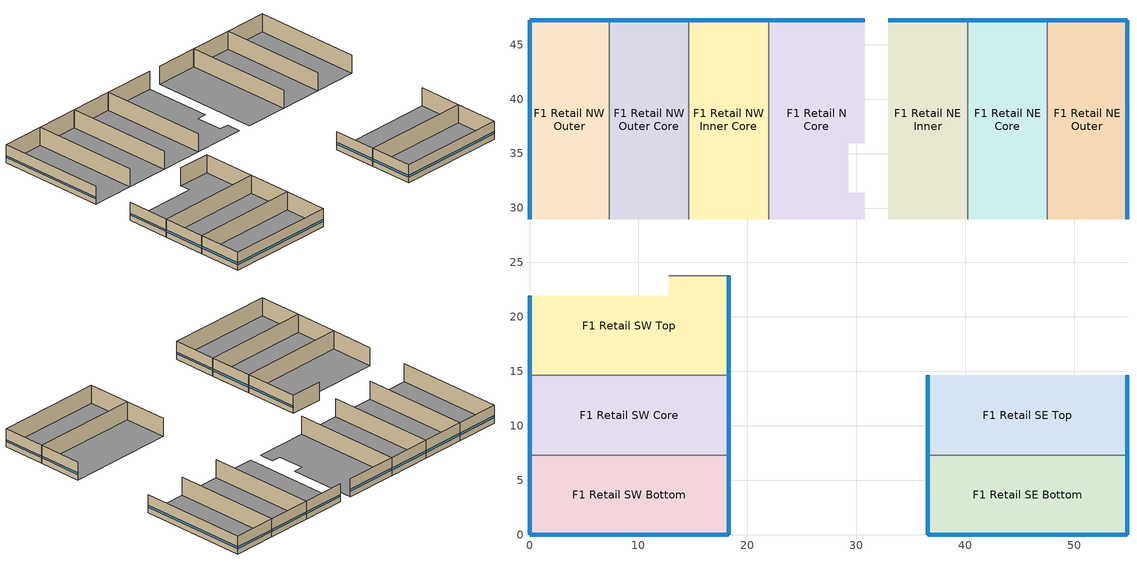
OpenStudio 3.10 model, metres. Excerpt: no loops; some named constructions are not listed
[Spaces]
F1 Retail N Core
 floor adiabatic (OtherFloorU071): 30.78,47.24 30.78,35.97 29.26,35.97 29.26,31.39 30.78,31.39 30.78,28.96 21.95,28.96 21.95,47.24 z0
 wall outside (MetalFrameWallU055): 30.78,47.24 21.95,47.24 z0:3.05
 wall to F1 Retail NW Inner Core (MetalFrameWallInterior): 21.95,47.24 21.95,28.96 z0:3.05
 window (Nonres Fixed Window): 30.76,47.24 21.97,47.24 z0.94:1.25
F1 Retail NW Inner Core
 floor adiabatic (OtherFloorU071): 21.95,47.24 21.95,28.96 14.63,28.96 14.63,47.24 z0
 wall outside (MetalFrameWallU055): 21.95,47.24 14.63,47.24 z0:3.05
 wall to F1 Retail NW Outer Core (MetalFrameWallInterior): 14.63,47.24 14.63,28.96 z0:3.05
 window (Nonres Fixed Window): 21.92,47.24 14.66,47.24 z0.94:1.25
F1 Retail NE Core
 floor adiabatic (OtherFloorU071): 47.55,47.24 47.55,28.96 40.23,28.96 40.23,47.24 z0
 wall outside (MetalFrameWallU055): 47.55,47.24 40.23,47.24 z0:3.05
 wall to F1 Retail NE Inner (MetalFrameWallInterior): 40.23,47.24 40.23,28.96 z0:3.05
 wall to F1 Retail NE Outer (MetalFrameWallInterior): 47.55,28.96 47.55,47.24 z0:3.05
 window (Nonres Fixed Window): 47.52,47.24 40.26,47.24 z0.94:1.25
F1 Retail NE Inner
 floor adiabatic (OtherFloorU071): 40.23,47.24 40.23,28.96 32.92,28.96 32.92,47.24 z0
 wall outside (MetalFrameWallU055): 40.23,47.24 32.92,47.24 z0:3.05
 window (Nonres Fixed Window): 40.21,47.24 32.94,47.24 z0.94:1.25
F1 Retail NE Outer
 floor adiabatic (OtherFloorU071): 54.86,47.24 54.86,28.96 47.55,28.96 47.55,47.24 z0
 wall outside (MetalFrameWallU055): 54.86,28.96 54.86,47.24 47.55,47.24 z0:3.05
 window (Nonres Fixed Window): 54.84,47.24 47.57,47.24 / 54.86,28.98 54.86,47.22 z0.94:1.25
F1 Retail NW Outer Core
 floor adiabatic (OtherFloorU071): 14.63,47.24 14.63,28.96 7.32,28.96 7.32,47.24 z0
 wall outside (MetalFrameWallU055): 14.63,47.24 7.32,47.24 z0:3.05
 wall to F1 Retail NW Outer: 7.32,47.24 7.32,28.96 z0:3.05
 window (Nonres Fixed Window): 14.61,47.24 7.34,47.24 z0.94:1.25
F1 Retail NW Outer
 floor adiabatic (OtherFloorU071): 7.32,47.24 7.32,28.96 0,28.96 0,47.24 z0
 wall outside (MetalFrameWallU055): 7.32,47.24 0,47.24 0,28.96 z0:3.05
 window (Nonres Fixed Window): 0,47.22 0,28.98 / 7.29,47.24 0.03,47.24 z0.94:1.25
F1 Retail SE Bottom
 floor adiabatic (OtherFloorU071): 54.86,7.32 54.86,0 36.58,0 36.58,7.32 z0
 wall outside (MetalFrameWallU055): 36.58,7.32 36.58,0 54.86,0 54.86,7.32 z0:3.05
 wall to F1 Retail SE Top (MetalFrameWallInterior): 54.86,7.32 36.58,7.32 z0:3.05
 window (Nonres Fixed Window): 36.6,0 54.84,0 / 36.58,7.29 36.58,0.03 / 54.86,0.03 54.86,7.29 z0.94:1.25
F1 Retail SE Top
 floor adiabatic (OtherFloorU071): 54.86,14.63 54.86,7.32 36.58,7.32 36.58,14.63 z0
 wall outside (MetalFrameWallU055): 54.86,7.32 54.86,14.63 / 36.58,14.63 36.58,7.32 z0:3.05
 window (Nonres Fixed Window): 54.86,7.34 54.86,14.61 / 36.58,14.61 36.58,7.34 z0.94:1.25
F1 Retail SW Bottom
 floor adiabatic (OtherFloorU071): 18.29,7.32 18.29,0 0,0 0,7.32 z0
 wall outside (MetalFrameWallU055): 0,7.32 0,0 18.29,0 18.29,7.32 z0:3.05
 wall to F1 Retail SW Core (MetalFrameWallInterior): 18.29,7.32 0,7.32 z0:3.05
 window (Nonres Fixed Window): 0,7.29 0,0.03 / 18.29,0.03 18.29,7.29 / 0.03,0 18.26,0 z0.94:1.25
F1 Retail SW Core
 floor adiabatic (OtherFloorU071): 18.29,14.63 18.29,7.32 0,7.32 0,14.63 z0
 wall outside (MetalFrameWallU055): 0,14.63 0,7.32 / 18.29,7.32 18.29,14.63 z0:3.05
 wall to F1 Retail SW Top (MetalFrameWallInterior): 18.29,14.63 0,14.63 z0:3.05
 window (Nonres Fixed Window): 0,14.61 0,7.34 / 18.29,7.34 18.29,14.61 z0.94:1.25
F1 Retail SW Top
 floor adiabatic (OtherFloorU071): 18.29,23.77 18.29,14.63 0,14.63 0,21.95 12.8,21.95 12.8,23.77 z0
 wall outside (MetalFrameWallU055): 18.29,14.63 18.29,23.77 / 0,21.95 0,14.63 z0:3.05
 wall adiabatic (MetalFrameWallInterior): 18.29,23.77 12.8,23.77 z0:3.05
 window (Nonres Fixed Window): 18.29,14.66 18.29,23.75 / 0,21.92 0,14.66 z0.94:1.25
[SizingPeriod:DesignDay] Barometric Pressure {Pa}=100663; Wind Speed {m/s}=0.6; Wind Direction {deg}=260; Rain Indicator=No; Snow Indicator=No; Day of Month=21; Day Type=SummerDesignDay; Daylight Saving Time Indicator=No; Humidity Condition Type=Wetbulb; Dry-Bulb Temperature Range Modifier Type=DefaultMultipliers; Solar Model Indicator=ASHRAETau
Name | Maximum Dry-Bulb Temperature {C} | Daily Dry-Bulb Temperature Range {deltaC} | Month | Wetbulb or DewPoint at Maximum Dry-Bulb {C} | ASHRAE Clear Sky Optical Depth for Beam Irradiance | ASHRAE Clear Sky Optical Depth for Diffuse Irradiance
LOS ANGELES USC  September .4% Condns DB=>MCWB | 36.3 | 9.8 | 9 | 20.1 | 0.369 | 2.465
LOS ANGELES USC  October .4% Condns DB=>MCWB | 35.2 | 9.9 | 10 | 16.8 | 0.38 | 2.397
LOS ANGELES USC  November .4% Condns DB=>MCWB | 31.9 | 10.4 | 11 | 15.4 | 0.325 | 2.558
[Schedule:Day]
OnDay; AllOnHVACAvailDay; BaseSys5 OACtrl Schedule Week 1 Summer; BaseSys5 OACtrl Schedule Week 1 Winter: 1, 0, 1, 2, 0, 1, 3, 0, 1, 4, 0, 1, 5, 0, 1, 6, 0, 1, 7, 0, 1, 8, 0, 1, 9, 0, 1, 10, 0, 1, 11, 0, 1, 12, 0, 1, 13, 0, 1, 14, 0, 1, 15, 0, 1, 16, 0, 1, 17, 0, 1, 18, 0, 1, 19, 0, 1, 20, 0, 1, 21, 0, 1, 22, 0, 1, 23, 0, 1, 24, 0, 1
OffDay: 1, 0, 0, 2, 0, 0, 3, 0, 0, 4, 0, 0, 5, 0, 0, 6, 0, 0, 7, 0, 0, 8, 0, 0, 9, 0, 0, 10, 0, 0, 11, 0, 0, 12, 0, 0, 13, 0, 0, 14, 0, 0, 15, 0, 0, 16, 0, 0, 17, 0, 0, 18, 0, 0, 19, 0, 0, 20, 0, 0, 21, 0, 0, 22, 0, 0, 23, 0, 0, 24, 0, 0
RetailServiceHotWaterSun: 1, 0, 0.07, 2, 0, 0.07, 3, 0, 0.07, 4, 0, 0.06, 5, 0, 0.06, 6, 0, 0.06, 7, 0, 0.07, 8, 0, 0.1, 9, 0, 0.12, 10, 0, 0.14, 11, 0, 0.29, 12, 0, 0.31, 13, 0, 0.36, 14, 0, 0.36, 15, 0, 0.34, 16, 0, 0.35, 17, 0, 0.37, 18, 0, 0.34, 19, 0, 0.25, 20, 0, 0.27, 21, 0, 0.21, 22, 0, 0.16, 23, 0, 0.1, 24, 0, 0.06
RetailServiceHotWaterWD: 1, 0, 0.04, 2, 0, 0.05, 3, 0, 0.05, 4, 0, 0.04, 5, 0, 0.04, 6, 0, 0.04, 7, 0, 0.04, 8, 0, 0.15, 9, 0, 0.23, 10, 0, 0.32, 11, 0, 0.41, 12, 0, 0.57, 13, 0, 0.62, 14, 0, 0.61, 15, 0, 0.5, 16, 0, 0.45, 17, 0, 0.46, 18, 0, 0.47, 19, 0, 0.42, 20, 0, 0.34, 21, 0, 0.33, 22, 0, 0.23, 23, 0, 0.13, 24, 0, 0.08
RetailServiceHotWaterSat: 1, 0, 0.11, 2, 0, 0.1, 3, 0, 0.08, 4, 0, 0.06, 5, 0, 0.06, 6, 0, 0.06, 7, 0, 0.07, 8, 0, 0.2, 9, 0, 0.24, 10, 0, 0.27, 11, 0, 0.42, 12, 0, 0.54, 13, 0, 0.59, 14, 0, 0.6, 15, 0, 0.49, 16, 0, 0.48, 17, 0, 0.47, 18, 0, 0.46, 19, 0, 0.44, 20, 0, 0.36, 21, 0, 0.29, 22, 0, 0.22, 23, 0, 0.16, 24, 0, 0.13
WaterMainCZ09Sep: 1, 0, 18.0556, 2, 0, 18.0556, 3, 0, 18.0556, 4, 0, 18.0556, 5, 0, 18.0556, 6, 0, 18.0556, 7, 0, 18.0556, 8, 0, 18.0556, 9, 0, 18.0556, 10, 0, 18.0556, 11, 0, 18.0556, 12, 0, 18.0556, 13, 0, 18.0556, 14, 0, 18.0556, 15, 0, 18.0556, 16, 0, 18.0556, 17, 0, 18.0556, 18, 0, 18.0556, 19, 0, 18.0556, 20, 0, 18.0556, 21, 0, 18.0556, 22, 0, 18.0556, 23, 0, 18.0556, 24, 0, 18.0556
WaterMainCZ09Oct: 1, 0, 18, 2, 0, 18, 3, 0, 18, 4, 0, 18, 5, 0, 18, 6, 0, 18, 7, 0, 18, 8, 0, 18, 9, 0, 18, 10, 0, 18, 11, 0, 18, 12, 0, 18, 13, 0, 18, 14, 0, 18, 15, 0, 18, 16, 0, 18, 17, 0, 18, 18, 0, 18, 19, 0, 18, 20, 0, 18, 21, 0, 18, 22, 0, 18, 23, 0, 18, 24, 0, 18
WaterMainCZ09Nov: 1, 0, 16.2778, 2, 0, 16.2778, 3, 0, 16.2778, 4, 0, 16.2778, 5, 0, 16.2778, 6, 0, 16.2778, 7, 0, 16.2778, 8, 0, 16.2778, 9, 0, 16.2778, 10, 0, 16.2778, 11, 0, 16.2778, 12, 0, 16.2778, 13, 0, 16.2778, 14, 0, 16.2778, 15, 0, 16.2778, 16, 0, 16.2778, 17, 0, 16.2778, 18, 0, 16.2778, 19, 0, 16.2778, 20, 0, 16.2778, 21, 0, 16.2778, 22, 0, 16.2778, 23, 0, 16.2778, 24, 0, 16.2778
WaterMainCZ09Dec: 1, 0, 14.6111, 2, 0, 14.6111, 3, 0, 14.6111, 4, 0, 14.6111, 5, 0, 14.6111, 6, 0, 14.6111, 7, 0, 14.6111, 8, 0, 14.6111, 9, 0, 14.6111, 10, 0, 14.6111, 11, 0, 14.6111, 12, 0, 14.6111, 13, 0, 14.6111, 14, 0, 14.6111, 15, 0, 14.6111, 16, 0, 14.6111, 17, 0, 14.6111, 18, 0, 14.6111, 19, 0, 14.6111, 20, 0, 14.6111, 21, 0, 14.6111, 22, 0, 14.6111, 23, 0, 14.6111, 24, 0, 14.6111
RetailOccupancySun: 1, 0, 0, 2, 0, 0, 3, 0, 0, 4, 0, 0, 5, 0, 0, 6, 0, 0, 7, 0, 0, 8, 0, 0, 9, 0, 0, 10, 0, 0.1, 11, 0, 0.2, 12, 0, 0.2, 13, 0, 0.4, 14, 0, 0.4, 15, 0, 0.4, 16, 0, 0.4, 17, 0, 0.4, 18, 0, 0.2, 19, 0, 0.1, 20, 0, 0, 21, 0, 0, 22, 0, 0, 23, 0, 0, 24, 0, 0
RetailOccupancyWD: 1, 0, 0, 2, 0, 0, 3, 0, 0, 4, 0, 0, 5, 0, 0, 6, 0, 0, 7, 0, 0, 8, 0, 0.1, 9, 0, 0.2, 10, 0, 0.5, 11, 0, 0.5, 12, 0, 0.7, 13, 0, 0.7, 14, 0, 0.7, 15, 0, 0.7, 16, 0, 0.8, 17, 0, 0.7, 18, 0, 0.5, 19, 0, 0.5, 20, 0, 0.3, 21, 0, 0.3, 22, 0, 0, 23, 0, 0, 24, 0, 0
RetailOccupancySat: 1, 0, 0, 2, 0, 0, 3, 0, 0, 4, 0, 0, 5, 0, 0, 6, 0, 0, 7, 0, 0, 8, 0, 0.1, 9, 0, 0.2, 10, 0, 0.5, 11, 0, 0.6, 12, 0, 0.8, 13, 0, 0.8, 14, 0, 0.8, 15, 0, 0.8, 16, 0, 0.8, 17, 0, 0.8, 18, 0, 0.6, 19, 0, 0.2, 20, 0, 0.2, 21, 0, 0.2, 22, 0, 0.1, 23, 0, 0, 24, 0, 0
RetailReceptacleSun: 1, 0, 0.05, 2, 0, 0.05, 3, 0, 0.05, 4, 0, 0.05, 5, 0, 0.05, 6, 0, 0.05, 7, 0, 0.05, 8, 0, 0.05, 9, 0, 0.1, 10, 0, 0.1, 11, 0, 0.4, 12, 0, 0.4, 13, 0, 0.6, 14, 0, 0.6, 15, 0, 0.6, 16, 0, 0.6, 17, 0, 0.6, 18, 0, 0.4, 19, 0, 0.2, 20, 0, 0.05, 21, 0, 0.05, 22, 0, 0.05, 23, 0, 0.05, 24, 0, 0.05
RetailReceptacleWD: 1, 0, 0.05, 2, 0, 0.05, 3, 0, 0.05, 4, 0, 0.05, 5, 0, 0.05, 6, 0, 0.05, 7, 0, 0.05, 8, 0, 0.2, 9, 0, 0.5, 10, 0, 0.9, 11, 0, 0.9, 12, 0, 0.9, 13, 0, 0.9, 14, 0, 0.9, 15, 0, 0.9, 16, 0, 0.9, 17, 0, 0.9, 18, 0, 0.9, 19, 0, 0.6, 20, 0, 0.6, 21, 0, 0.5, 22, 0, 0.2, 23, 0, 0.05, 24, 0, 0.05
RetailReceptacleSat: 1, 0, 0.05, 2, 0, 0.05, 3, 0, 0.05, 4, 0, 0.05, 5, 0, 0.05, 6, 0, 0.05, 7, 0, 0.05, 8, 0, 0.1, 9, 0, 0.3, 10, 0, 0.6, 11, 0, 0.9, 12, 0, 0.9, 13, 0, 0.9, 14, 0, 0.9, 15, 0, 0.9, 16, 0, 0.9, 17, 0, 0.9, 18, 0, 0.9, 19, 0, 0.5, 20, 0, 0.3, 21, 0, 0.3, 22, 0, 0.1, 23, 0, 0.05, 24, 0, 0.05
RetailInfiltrationSun: 1, 0, 1, 2, 0, 1, 3, 0, 1, 4, 0, 1, 5, 0, 1, 6, 0, 1, 7, 0, 1, 8, 0, 1, 9, 0, 0.25, 10, 0, 0.25, 11, 0, 0.25, 12, 0, 0.25, 13, 0, 0.25, 14, 0, 0.25, 15, 0, 0.25, 16, 0, 0.25, 17, 0, 0.25, 18, 0, 0.25, 19, 0, 0.25, 20, 0, 1, 21, 0, 1, 22, 0, 1, 23, 0, 1, 24, 0, 1
RetailInfiltrationWD: 1, 0, 1, 2, 0, 1, 3, 0, 1, 4, 0, 1, 5, 0, 1, 6, 0, 1, 7, 0, 0.25, 8, 0, 0.25, 9, 0, 0.25, 10, 0, 0.25, 11, 0, 0.25, 12, 0, 0.25, 13, 0, 0.25, 14, 0, 0.25, 15, 0, 0.25, 16, 0, 0.25, 17, 0, 0.25, 18, 0, 0.25, 19, 0, 0.25, 20, 0, 0.25, 21, 0, 0.25, 22, 0, 1, 23, 0, 1, 24, 0, 1
RetailInfiltrationSat: 1, 0, 1, 2, 0, 1, 3, 0, 1, 4, 0, 1, 5, 0, 1, 6, 0, 1, 7, 0, 0.25, 8, 0, 0.25, 9, 0, 0.25, 10, 0, 0.25, 11, 0, 0.25, 12, 0, 0.25, 13, 0, 0.25, 14, 0, 0.25, 15, 0, 0.25, 16, 0, 0.25, 17, 0, 0.25, 18, 0, 0.25, 19, 0, 0.25, 20, 0, 0.25, 21, 0, 0.25, 22, 0, 0.25, 23, 0, 1, 24, 0, 1
RetailLightsSun: 1, 0, 0.05, 2, 0, 0.05, 3, 0, 0.05, 4, 0, 0.05, 5, 0, 0.05, 6, 0, 0.05, 7, 0, 0.05, 8, 0, 0.05, 9, 0, 0.1, 10, 0, 0.1, 11, 0, 0.4, 12, 0, 0.4, 13, 0, 0.55, 14, 0, 0.55, 15, 0, 0.55, 16, 0, 0.55, 17, 0, 0.55, 18, 0, 0.4, 19, 0, 0.2, 20, 0, 0.05, 21, 0, 0.05, 22, 0, 0.05, 23, 0, 0.05, 24, 0, 0.05
RetailLightsWD: 1, 0, 0.05, 2, 0, 0.05, 3, 0, 0.05, 4, 0, 0.05, 5, 0, 0.05, 6, 0, 0.05, 7, 0, 0.05, 8, 0, 0.2, 9, 0, 0.5, 10, 0, 0.85, 11, 0, 0.85, 12, 0, 0.85, 13, 0, 0.85, 14, 0, 0.85, 15, 0, 0.85, 16, 0, 0.85, 17, 0, 0.85, 18, 0, 0.85, 19, 0, 0.55, 20, 0, 0.55, 21, 0, 0.5, 22, 0, 0.2, 23, 0, 0.05, 24, 0, 0.05
RetailLightsSat: 1, 0, 0.05, 2, 0, 0.05, 3, 0, 0.05, 4, 0, 0.05, 5, 0, 0.05, 6, 0, 0.05, 7, 0, 0.05, 8, 0, 0.1, 9, 0, 0.3, 10, 0, 0.55, 11, 0, 0.85, 12, 0, 0.85, 13, 0, 0.85, 14, 0, 0.85, 15, 0, 0.85, 16, 0, 0.85, 17, 0, 0.85, 18, 0, 0.85, 19, 0, 0.5, 20, 0, 0.3, 21, 0, 0.3, 22, 0, 0.1, 23, 0, 0.05, 24, 0, 0.05
RetailHtgSetptSun: 1, 0, 15.5556, 2, 0, 15.5556, 3, 0, 15.5556, 4, 0, 15.5556, 5, 0, 15.5556, 6, 0, 15.5556, 7, 0, 15.5556, 8, 0, 15.5556, 9, 0, 21.1111, 10, 0, 21.1111, 11, 0, 21.1111, 12, 0, 21.1111, 13, 0, 21.1111, 14, 0, 21.1111, 15, 0, 21.1111, 16, 0, 21.1111, 17, 0, 21.1111, 18, 0, 21.1111, 19, 0, 21.1111, 20, 0, 15.5556, 21, 0, 15.5556, 22, 0, 15.5556, 23, 0, 15.5556, 24, 0, 15.5556
RetailHtgSetptWD: 1, 0, 15.5556, 2, 0, 15.5556, 3, 0, 15.5556, 4, 0, 15.5556, 5, 0, 15.5556, 6, 0, 15.5556, 7, 0, 21.1111, 8, 0, 21.1111, 9, 0, 21.1111, 10, 0, 21.1111, 11, 0, 21.1111, 12, 0, 21.1111, 13, 0, 21.1111, 14, 0, 21.1111, 15, 0, 21.1111, 16, 0, 21.1111, 17, 0, 21.1111, 18, 0, 21.1111, 19, 0, 21.1111, 20, 0, 21.1111, 21, 0, 21.1111, 22, 0, 15.5556, 23, 0, 15.5556, 24, 0, 15.5556
RetailHtgSetptSat: 1, 0, 15.5556, 2, 0, 15.5556, 3, 0, 15.5556, 4, 0, 15.5556, 5, 0, 15.5556, 6, 0, 15.5556, 7, 0, 21.1111, 8, 0, 21.1111, 9, 0, 21.1111, 10, 0, 21.1111, 11, 0, 21.1111, 12, 0, 21.1111, 13, 0, 21.1111, 14, 0, 21.1111, 15, 0, 21.1111, 16, 0, 21.1111, 17, 0, 21.1111, 18, 0, 21.1111, 19, 0, 21.1111, 20, 0, 21.1111, 21, 0, 21.1111, 22, 0, 21.1111, 23, 0, 15.5556, 24, 0, 15.5556
RetailClgSetptSun: 1, 0, 29.4444, 2, 0, 29.4444, 3, 0, 29.4444, 4, 0, 29.4444, 5, 0, 29.4444, 6, 0, 29.4444, 7, 0, 29.4444, 8, 0, 29.4444, 9, 0, 23.8889, 10, 0, 23.8889, 11, 0, 23.8889, 12, 0, 23.8889, 13, 0, 23.8889, 14, 0, 23.8889, 15, 0, 23.8889, 16, 0, 23.8889, 17, 0, 23.8889, 18, 0, 23.8889, 19, 0, 23.8889, 20, 0, 29.4444, 21, 0, 29.4444, 22, 0, 29.4444, 23, 0, 29.4444, 24, 0, 29.4444
RetailClgSetptWD: 1, 0, 29.4444, 2, 0, 29.4444, 3, 0, 29.4444, 4, 0, 29.4444, 5, 0, 29.4444, 6, 0, 29.4444, 7, 0, 23.8889, 8, 0, 23.8889, 9, 0, 23.8889, 10, 0, 23.8889, 11, 0, 23.8889, 12, 0, 23.8889, 13, 0, 23.8889, 14, 0, 23.8889, 15, 0, 23.8889, 16, 0, 23.8889, 17, 0, 23.8889, 18, 0, 23.8889, 19, 0, 23.8889, 20, 0, 23.8889, 21, 0, 23.8889, 22, 0, 29.4444, 23, 0, 29.4444, 24, 0, 29.4444
RetailClgSetptSat: 1, 0, 29.4444, 2, 0, 29.4444, 3, 0, 29.4444, 4, 0, 29.4444, 5, 0, 29.4444, 6, 0, 29.4444, 7, 0, 23.8889, 8, 0, 23.8889, 9, 0, 23.8889, 10, 0, 23.8889, 11, 0, 23.8889, 12, 0, 23.8889, 13, 0, 23.8889, 14, 0, 23.8889, 15, 0, 23.8889, 16, 0, 23.8889, 17, 0, 23.8889, 18, 0, 23.8889, 19, 0, 23.8889, 20, 0, 23.8889, 21, 0, 23.8889, 22, 0, 23.8889, 23, 0, 29.4444, 24, 0, 29.4444
RetailHVACAvailSun; BaseSys5 OACtrl Schedule Week 1 Sunday; BaseSys5 OACtrl Schedule Week 1 Holiday; BaseSys5 OACtrl Schedule Week 1 Custom 1; BaseSys5 OACtrl Schedule Week 1 Custom 2: 1, 0, 0, 2, 0, 0, 3, 0, 0, 4, 0, 0, 5, 0, 0, 6, 0, 0, 7, 0, 0, 8, 0, 0, 9, 0, 1, 10, 0, 1, 11, 0, 1, 12, 0, 1, 13, 0, 1, 14, 0, 1, 15, 0, 1, 16, 0, 1, 17, 0, 1, 18, 0, 1, 19, 0, 1, 20, 0, 0, 21, 0, 0, 22, 0, 0, 23, 0, 0, 24, 0, 0
RetailHVACAvailWD; BaseSys5 OACtrl Schedule Week 1 Monday; BaseSys5 OACtrl Schedule Week 1 Tuesday; BaseSys5 OACtrl Schedule Week 1 Wednesday; BaseSys5 OACtrl Schedule Week 1 Thursday; BaseSys5 OACtrl Schedule Week 1 Friday: 1, 0, 0, 2, 0, 0, 3, 0, 0, 4, 0, 0, 5, 0, 0, 6, 0, 0, 7, 0, 1, 8, 0, 1, 9, 0, 1, 10, 0, 1, 11, 0, 1, 12, 0, 1, 13, 0, 1, 14, 0, 1, 15, 0, 1, 16, 0, 1, 17, 0, 1, 18, 0, 1, 19, 0, 1, 20, 0, 1, 21, 0, 1, 22, 0, 0, 23, 0, 0, 24, 0, 0
RetailHVACAvailSat; BaseSys5 OACtrl Schedule Week 1 Saturday: 1, 0, 0, 2, 0, 0, 3, 0, 0, 4, 0, 0, 5, 0, 0, 6, 0, 0, 7, 0, 1, 8, 0, 1, 9, 0, 1, 10, 0, 1, 11, 0, 1, 12, 0, 1, 13, 0, 1, 14, 0, 1, 15, 0, 1, 16, 0, 1, 17, 0, 1, 18, 0, 1, 19, 0, 1, 20, 0, 1, 21, 0, 1, 22, 0, 1, 23, 0, 0, 24, 0, 0
